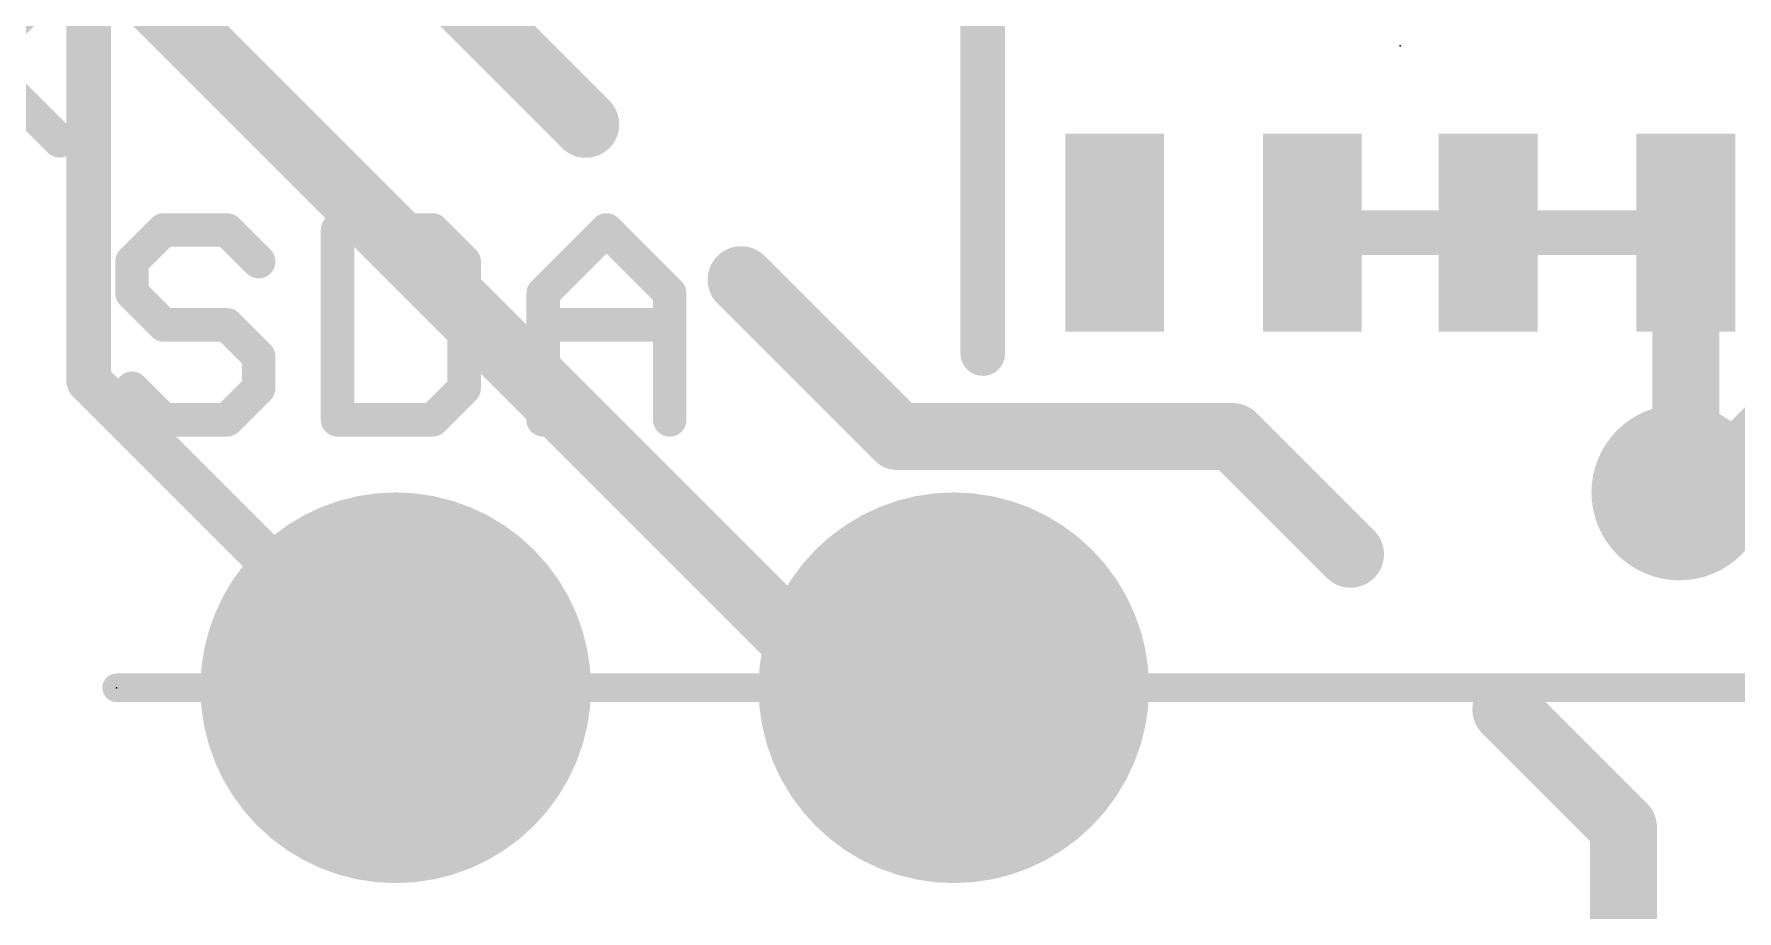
# Model space of a CAD drawing. Extents: x -0.1 to 34.1, y -8.2 to 17.8.
# Drawn here: x 12.32 to 20.07, y 1.52 to 5.51 of the extents above; entities that cross this region are included whole.
import ezdxf

# ---------------------------------------------------------------- set-up
doc = ezdxf.new("R2010")
doc.units = 0
for name, color, linetype in [('1', 12, 'CONTINUOUS'), ('16', 5, 'CONTINUOUS'), ('17', 110, 'CONTINUOUS'), ('18', 110, 'CONTINUOUS'), ('21', 40, 'CONTINUOUS'), ('23', 40, 'CONTINUOUS'), ('47', 253, 'CONTINUOUS')]:
    doc.layers.add(name, color=color, linetype=linetype)

# ---------------------------------------------------------------- blocks, each defined once
blk = doc.blocks.new('ROUNDP')
at = {"const_width": 0.5}
blk.add_lwpolyline([(0, -0.25, 1), (0, 0.25, 1), (0, -0.25)], format="xyb", dxfattribs=at)
blk = doc.blocks.new('RECT')
blk.add_solid([(-0.5, -0.5), (0.5, -0.5), (-0.5, 0.5), (0.5, 0.5)])
blk = doc.blocks.new('ROUNDV')
at = {"const_width": 0.5}
blk.add_lwpolyline([(0, -0.25, 1), (0, 0.25, 1), (0, -0.25)], format="xyb", dxfattribs=at)

msp = doc.modelspace()

# ---------------------------------------------------------------- linework, layer by layer
at = {"layer": '1'}
for points, const_width in [([(12.573, 8.001), (12.573, 3.937)], 0.2032), ([(19.842, 4.611), (19.842, 3.459)], 0.3048), ([(18.942, 4.611), (18.142, 4.611)], 0.2032), ([(19.842, 4.611), (18.942, 4.611)], 0.2032), ([(12.573, 3.937), (13.97, 2.54)], 0.2032), ([(19.842, 3.459), (19.812, 3.429)], 0.3048)]:
    msp.add_lwpolyline(points, dxfattribs=dict(at, const_width=const_width))
for points, const_width in [([(19.9182, 4.611, 1), (19.7658, 4.611)], 0.1524), ([(18.142, 4.6618, 1), (18.142, 4.5602)], 0.1016), ([(18.942, 4.6618, 1), (18.942, 4.5602)], 0.1016), ([(18.942, 4.5602, 1), (18.942, 4.6618)], 0.1016), ([(19.842, 4.5602, 1), (19.842, 4.6618)], 0.1016), ([(12.6089, 3.9729, 1), (12.5371, 3.9011)], 0.1016), ([(12.5222, 3.937, 1), (12.6238, 3.937)], 0.1016), ([(19.8959, 3.4051, 1), (19.7881, 3.5129)], 0.1524), ([(19.7581, 3.4829, 1), (19.8659, 3.3751)], 0.1524), ([(19.7658, 3.459, 1), (19.9182, 3.459)], 0.1524), ([(13.9341, 2.5041, 1), (14.0059, 2.5759)], 0.1016)]:
    msp.add_lwpolyline(points, format="xyb", dxfattribs=dict(at, const_width=const_width))
at = {"layer": '16', "const_width": 0.3048}
for points in [[(16.002, 2.54), (12.192, 6.35)], [(22.86, 6.35), (19.939, 3.429)], [(19.812, 3.429), (19.939, 3.429)], [(16.51, 2.54), (16.002, 2.54)]]:
    msp.add_lwpolyline(points, dxfattribs=at)
at = {"layer": '16', "const_width": 0.1524}
for points in [[(19.812, 3.5052, 1), (19.812, 3.3528)], [(19.939, 3.3528, 1), (19.939, 3.5052)], [(19.8851, 3.4829, 1), (19.9929, 3.3751)], [(16.002, 2.6162, 1), (16.002, 2.4638)], [(15.9481, 2.4861, 1), (16.0559, 2.5939)], [(16.51, 2.4638, 1), (16.51, 2.6162)]]:
    msp.add_lwpolyline(points, format="xyb", dxfattribs=at)
at = {"layer": '21'}
for points, const_width in [([(16.642, 4.061), (16.642, 6.861)], 0.2032), ([(14.121, 5.818), (14.835, 5.104)], 0.3048), ([(11.6948, 5.7749), (12.4405, 5.0292)], 0.1524), ([(11.6948, 5.0292), (12.4405, 5.7749)], 0.1524), ([(12.914, 4.6235), (12.7699, 4.4795)], 0.1524), ([(13.2021, 4.6235), (12.914, 4.6235)], 0.1524), ([(13.3461, 4.4795), (13.2021, 4.6235)], 0.1524), ([(13.7054, 4.6235), (13.7054, 3.7592)], 0.1524), ([(14.1376, 4.6235), (13.7054, 4.6235)], 0.1524), ([(14.2817, 4.4795), (14.1376, 4.6235)], 0.1524), ([(14.641, 4.3354), (14.9291, 4.6235)], 0.1524), ([(14.9291, 4.6235), (15.2172, 4.3354)], 0.1524), ([(12.7699, 4.4795), (12.7699, 4.3354)], 0.1524), ([(14.2817, 3.9033), (14.2817, 4.4795)], 0.1524), ([(15.5421, 4.3969), (16.256, 3.683)], 0.3048), ([(12.7699, 4.3354), (12.914, 4.1914)], 0.1524), ([(14.641, 3.7592), (14.641, 4.3354)], 0.1524), ([(15.2172, 4.3354), (15.2172, 3.7592)], 0.1524), ([(12.914, 4.1914), (13.2021, 4.1914)], 0.1524), ([(13.2021, 4.1914), (13.3461, 4.0473)], 0.1524), ([(14.641, 4.1914), (15.2172, 4.1914)], 0.1524), ([(13.3461, 4.0473), (13.3461, 3.9033)], 0.1524), ([(12.914, 3.7592), (12.7699, 3.9033)], 0.1524), ([(13.3461, 3.9033), (13.2021, 3.7592)], 0.1524), ([(14.1376, 3.7592), (14.2817, 3.9033)], 0.1524), ([(13.2021, 3.7592), (12.914, 3.7592)], 0.1524), ([(13.7054, 3.7592), (14.1376, 3.7592)], 0.1524), ([(16.256, 3.683), (17.78, 3.683)], 0.3048), ([(17.78, 3.683), (18.3154, 3.1476)], 0.3048), ([(19.0226, 2.4404), (19.558, 1.905)], 0.3048), ([(19.558, 1.905), (19.558, 0)], 0.3048)]:
    msp.add_lwpolyline(points, dxfattribs=dict(at, const_width=const_width))
for points, const_width in [([(14.7811, 5.0502, 1), (14.8888, 5.1579)], 0.1524), ([(12.4135, 5.0023, 1), (12.4674, 5.0561)], 0.0762), ([(12.914, 4.6616, 1), (12.914, 4.5854)], 0.0762), ([(12.9409, 4.5966, 1), (12.887, 4.6505)], 0.0762), ([(13.229, 4.6505, 1), (13.1751, 4.5966)], 0.0762), ([(13.2021, 4.5854, 1), (13.2021, 4.6616)], 0.0762), ([(13.7435, 4.6235, 1), (13.6673, 4.6235)], 0.0762), ([(13.7054, 4.6616, 1), (13.7054, 4.5854)], 0.0762), ([(14.1646, 4.6505, 1), (14.1107, 4.5966)], 0.0762), ([(14.1376, 4.5854, 1), (14.1376, 4.6616)], 0.0762), ([(14.956, 4.6505, 1), (14.9021, 4.5966)], 0.0762), ([(14.956, 4.5966, 1), (14.9021, 4.6505)], 0.0762), ([(12.808, 4.4795, 1), (12.7318, 4.4795)], 0.0762), ([(12.743, 4.5064, 1), (12.7969, 4.4525)], 0.0762), ([(13.3192, 4.4525, 1), (13.3731, 4.5064)], 0.0762), ([(14.3198, 4.4795, 1), (14.2436, 4.4795)], 0.0762), ([(14.2547, 4.4525, 1), (14.3086, 4.5064)], 0.0762), ([(15.596, 4.4508, 1), (15.4882, 4.343)], 0.1524), ([(12.7969, 4.3624, 1), (12.743, 4.3085)], 0.0762), ([(12.7318, 4.3354, 1), (12.808, 4.3354)], 0.0762), ([(14.614, 4.3624, 1), (14.6679, 4.3085)], 0.0762), ([(14.6791, 4.3354, 1), (14.6029, 4.3354)], 0.0762), ([(15.2553, 4.3354, 1), (15.1791, 4.3354)], 0.0762), ([(15.1902, 4.3085, 1), (15.2441, 4.3624)], 0.0762), ([(12.914, 4.2295, 1), (12.914, 4.1533)], 0.0762), ([(13.229, 4.2183, 1), (13.1751, 4.1644)], 0.0762), ([(13.2021, 4.1533, 1), (13.2021, 4.2295)], 0.0762), ([(14.641, 4.2295, 1), (14.641, 4.1533)], 0.0762), ([(15.2172, 4.1533, 1), (15.2172, 4.2295)], 0.0762), ([(12.887, 4.1644, 1), (12.9409, 4.2183)], 0.0762), ([(13.3842, 4.0473, 1), (13.308, 4.0473)], 0.0762), ([(13.3192, 4.0204, 1), (13.3731, 4.0743)], 0.0762), ([(16.5912, 4.061, 1), (16.6928, 4.061)], 0.1016), ([(12.7969, 3.9302, 1), (12.743, 3.8763)], 0.0762), ([(13.3731, 3.8763, 1), (13.3192, 3.9302)], 0.0762), ([(14.3086, 3.8763, 1), (14.2547, 3.9302)], 0.0762), ([(13.308, 3.9033, 1), (13.3842, 3.9033)], 0.0762), ([(14.2436, 3.9033, 1), (14.3198, 3.9033)], 0.0762), ([(12.914, 3.7973, 1), (12.914, 3.7211)], 0.0762), ([(12.887, 3.7323, 1), (12.9409, 3.7861)], 0.0762), ([(13.1751, 3.7861, 1), (13.229, 3.7323)], 0.0762), ([(13.2021, 3.7211, 1), (13.2021, 3.7973)], 0.0762), ([(13.7054, 3.7973, 1), (13.7054, 3.7211)], 0.0762), ([(14.1107, 3.7861, 1), (14.1646, 3.7323)], 0.0762), ([(14.1376, 3.7211, 1), (14.1376, 3.7973)], 0.0762), ([(16.256, 3.7592, 1), (16.256, 3.6068)], 0.1524), ([(16.2021, 3.6291, 1), (16.3099, 3.7369)], 0.1524), ([(17.8339, 3.7369, 1), (17.7261, 3.6291)], 0.1524), ([(17.78, 3.6068, 1), (17.78, 3.7592)], 0.1524), ([(13.6673, 3.7592, 1), (13.7435, 3.7592)], 0.0762), ([(14.6029, 3.7592, 1), (14.6791, 3.7592)], 0.0762), ([(15.1791, 3.7592, 1), (15.2553, 3.7592)], 0.0762), ([(18.2616, 3.0937, 1), (18.3693, 3.2014)], 0.1524), ([(19.0764, 2.4943, 1), (18.9687, 2.3866)], 0.1524), ([(19.6342, 1.905, 1), (19.4818, 1.905)], 0.1524), ([(19.5041, 1.8511, 1), (19.6119, 1.9589)], 0.1524)]:
    msp.add_lwpolyline(points, format="xyb", dxfattribs=dict(at, const_width=const_width))
at = {"layer": '23'}
for p in [(18.542, 5.461), (12.7, 2.54)]:
    msp.add_point(p, dxfattribs=at)
at = {"layer": '47', "const_width": 0.13}
msp.add_lwpolyline([(12.7, 2.54), (31.287, 2.54)], dxfattribs=at)
at = {"layer": '47', "const_width": 0.065}
msp.add_lwpolyline([(12.7, 2.5725, 1), (12.7, 2.5075)], format="xyb", dxfattribs=at)

# ---------------------------------------------------------------- block references
at = {"layer": '1', "xscale": 0.45, "yscale": 0.9, "rotation": 180}
for p in [(17.242, 4.611), (18.142, 4.611), (18.942, 4.611), (19.842, 4.611)]:
    msp.add_blockref('RECT', p, dxfattribs=at)
at = {"layer": '17', "xscale": 1.778, "yscale": 1.778, "rotation": 270}
for p in [(13.97, 2.54), (13.97, 2.54), (16.51, 2.54), (16.51, 2.54)]:
    msp.add_blockref('ROUNDP', p, dxfattribs=at)
at = {"layer": '18', "xscale": 0.8001, "yscale": 0.8001}
msp.add_blockref('ROUNDV', (19.812, 3.429), dxfattribs=at)
msp.add_blockref('ROUNDV', (19.812, 3.429), dxfattribs=at)

doc.saveas('drawing.dxf')
